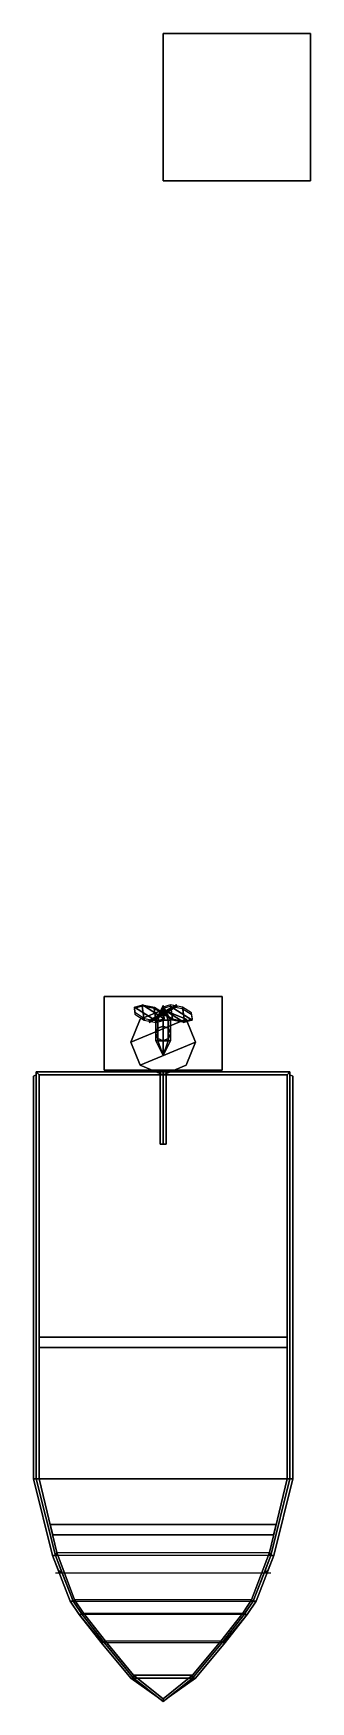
# Model space of a CAD drawing. Header units: millimetres. Extents: x -0.9 to 1, y -2.4 to 8.9.
import ezdxf

# ---------------------------------------------------------------- set-up
doc = ezdxf.new("R2010")
doc.units = ezdxf.units.MM
for name, color, linetype in [('propeller', 1, 'Continuous'), ('ribs', 2, 'Continuous'), ('tmp', 4, 'Continuous')]:
    doc.layers.add(name, color=color, linetype=linetype)

msp = doc.modelspace()

# ---------------------------------------------------------------- linework, layer by layer
for points in [[(1, 8.92, -1.27), (1, 8.92, -2.27), (0, 8.92, -2.27), (0, 8.92, -1.27)], [(1, 8.92, -2.27), (1, 7.92, -2.27), (0, 7.92, -2.27), (0, 8.92, -2.27)], [(0, 8.92, -2.27), (0, 7.92, -2.27), (0, 7.92, -1.27), (0, 8.92, -1.27)], [(0, 8.92, -1.27), (0, 7.92, -1.27), (1, 7.92, -1.27), (1, 8.92, -1.27)], [(1, 7.92, -1.27), (1, 7.92, -2.27), (1, 8.92, -2.27), (1, 8.92, -1.27)], [(0, 7.92, -1.27), (0, 7.92, -2.27), (1, 7.92, -2.27), (1, 7.92, -1.27)], [(-0.4, 2.39, 0.89), (-0.4, 1.89, 0.89), (-0.4, 1.89, 1.07), (-0.4, 2.39, 1.07)], [(0.4, 2.39, 1.07), (0.4, 2.39, 0.89), (-0.4, 2.39, 0.89), (-0.4, 2.39, 1.07)], [(0.4, 2.39, 0.89), (0.4, 1.89, 0.89), (-0.4, 1.89, 0.89), (-0.4, 2.39, 0.89)], [(-0.4, 2.39, 1.07), (-0.4, 1.89, 1.07), (0.4, 1.89, 1.07), (0.4, 2.39, 1.07)], [(0.4, 1.89, 1.07), (0.4, 1.89, 0.89), (0.4, 2.39, 0.89), (0.4, 2.39, 1.07)], [(0, 2.3, 1.12), (-0.156, 2.236, 1.12), (-0.22, 2.08, 1.12), (0.156, 2.236, 1.12)], [(0, 2.3, 1.07), (-0.156, 2.236, 1.07), (-0.156, 2.236, 1.12), (0, 2.3, 1.12)], [(0.156, 2.236, 1.07), (0, 2.3, 1.07), (0, 2.3, 1.12), (0.156, 2.236, 1.12)], [(-0.156, 2.236, 1.07), (-0.22, 2.08, 1.07), (-0.22, 2.08, 1.12), (-0.156, 2.236, 1.12)], [(0.156, 2.236, 1.12), (-0.22, 2.08, 1.12), (-0.156, 1.924, 1.12), (0.22, 2.08, 1.12)], [(-0.035, 2.09, -0.275), (-0.05, 2.09, -0.24), (-0.05, 2.23, -0.24), (-0.035, 2.23, -0.275)], [(-0.05, 2.09, -0.24), (-0.035, 2.09, -0.205), (-0.035, 2.23, -0.205), (-0.05, 2.23, -0.24)], [(-0.035, 2.175, -0.205), (-0.05, 2.14, -0.24), (-0.05, 2.14, 0.89), (-0.035, 2.175, 0.89)], [(0, 2.09, -0.29), (-0.035, 2.09, -0.275), (-0.035, 2.23, -0.275), (0, 2.23, -0.29)], [(-0.035, 2.09, -0.205), (0, 2.09, -0.19), (0, 2.23, -0.19), (-0.035, 2.23, -0.205)], [(0, 2.19, -0.19), (-0.035, 2.175, -0.205), (-0.035, 2.175, 0.89), (0, 2.19, 0.89)], [(0.035, 2.09, -0.275), (0, 2.09, -0.29), (0, 2.23, -0.29), (0.035, 2.23, -0.275)], [(0, 2.09, -0.19), (0.035, 2.09, -0.205), (0.035, 2.23, -0.205), (0, 2.23, -0.19)], [(0.035, 2.175, -0.205), (0, 2.19, -0.19), (0, 2.19, 0.89), (0.035, 2.175, 0.89)], [(0.05, 2.09, -0.24), (0.035, 2.09, -0.275), (0.035, 2.23, -0.275), (0.05, 2.23, -0.24)], [(0.035, 2.09, -0.205), (0.05, 2.09, -0.24), (0.05, 2.23, -0.24), (0.035, 2.23, -0.205)], [(0.05, 2.14, -0.24), (0.035, 2.175, -0.205), (0.035, 2.175, 0.89), (0.05, 2.14, 0.89)], [(0.22, 2.08, 1.07), (0.156, 2.236, 1.07), (0.156, 2.236, 1.12), (0.22, 2.08, 1.12)], [(-0.22, 2.08, 1.07), (-0.156, 1.924, 1.07), (-0.156, 1.924, 1.12), (-0.22, 2.08, 1.12)], [(0.22, 2.08, 1.12), (-0.156, 1.924, 1.12), (0, 1.86, 1.12), (0.156, 1.924, 1.12)], [(-0.05, 2.14, -0.24), (-0.035, 2.105, -0.205), (-0.035, 2.105, 0.89), (-0.05, 2.14, 0.89)], [(-0.035, 2.09, -0.205), (-0.05, 2.09, -0.24), (0, 1.99, -0.24)], [(-0.05, 2.09, -0.24), (-0.035, 2.09, -0.275), (0, 1.99, -0.24)], [(-0.035, 2.105, -0.205), (0, 2.09, -0.19), (0, 2.09, 0.89), (-0.035, 2.105, 0.89)], [(0, 2.09, -0.19), (-0.035, 2.09, -0.205), (0, 1.99, -0.24)], [(-0.035, 2.09, -0.275), (0, 2.09, -0.29), (0, 1.99, -0.24)], [(0, 2.09, -0.19), (0.035, 2.105, -0.205), (0.035, 2.105, 0.89), (0, 2.09, 0.89)], [(0.05, 2.09, -0.24), (0.035, 2.09, -0.205), (0, 1.99, -0.24)], [(0.035, 2.09, -0.205), (0, 2.09, -0.19), (0, 1.99, -0.24)], [(0, 2.09, -0.29), (0.035, 2.09, -0.275), (0, 1.99, -0.24)], [(0.035, 2.09, -0.275), (0.05, 2.09, -0.24), (0, 1.99, -0.24)], [(0.035, 2.105, -0.205), (0.05, 2.14, -0.24), (0.05, 2.14, 0.89), (0.035, 2.105, 0.89)], [(0.156, 1.924, 1.07), (0.22, 2.08, 1.07), (0.22, 2.08, 1.12), (0.156, 1.924, 1.12)], [(-0.156, 1.924, 1.07), (0, 1.86, 1.07), (0, 1.86, 1.12), (-0.156, 1.924, 1.12)], [(0, 1.86, 1.07), (0.156, 1.924, 1.07), (0.156, 1.924, 1.12), (0, 1.86, 1.12)], [(0.86, 1.88, 0.02), (0.86, -0.88, 0.02), (-0.86, -0.88, 0.02), (-0.86, 1.88, 0.02)], [(-0.86, 1.86, 0.84), (-0.86, -0.88, 0.84), (-0.86, -0.88, 0.88), (-0.86, 1.88, 0.88)], [(-0.84, 1.86, 0.88), (-0.84, 1.86, 0.04), (-0.86, 1.88, 0.02), (-0.86, 1.88, 0.88)], [(-0.86, 1.88, 0.88), (-0.86, -0.88, 0.88), (-0.84, -0.88, 0.88), (-0.84, 1.86, 0.88)], [(-0.86, 1.88, 0.88), (-0.86, 1.88, 0.02), (-0.84, 1.86, 0.04), (-0.84, 1.86, 0.88)], [(0.86, 1.88, 0.88), (0.86, 1.88, 0.02), (-0.86, 1.88, 0.02), (-0.86, 1.88, 0.88)], [(-0.84, 1.86, 0.88), (0.84, 1.86, 0.88), (0.86, 1.88, 0.88), (-0.86, 1.88, 0.88)], [(-0.86, 1.88, 0.02), (-0.86, -0.88, 0.02), (-0.86, -0.88, 0.24), (-0.86, 1.86, 0.24)], [(-0.86, 1.88, 0.02), (-0.86, 1.86, 0.24), (-0.86, 1.86, 0.84), (-0.86, 1.88, 0.88)], [(-0.86, 1.86, 0.58), (-0.86, -0.88, 0.58), (-0.86, -0.88, 0.77), (-0.86, 1.86, 0.77)], [(-0.86, 1.86, 0.31), (-0.86, -0.88, 0.31), (-0.86, -0.88, 0.51), (-0.86, 1.86, 0.51)], [(-0.84, 1.86, 0.04), (-0.84, -0.88, 0.04), (0.84, -0.88, 0.04), (0.84, 1.86, 0.04)], [(-0.84, -0.88, 0.88), (-0.84, -0.88, 0.04), (-0.84, 1.86, 0.04), (-0.84, 1.86, 0.88)], [(-0.84, 1.86, 0.04), (0.84, 1.86, 0.04), (0.84, 1.86, 0.88), (-0.84, 1.86, 0.88)], [(-0.4, 1.89, 1.07), (-0.4, 1.89, 0.89), (0.4, 1.89, 0.89), (0.4, 1.89, 1.07)], [(0, 1.89, 0.96), (-0.02, 1.89, 0.94), (-0.02, 1.39, 0.94), (0, 1.39, 0.96)], [(-0.02, 1.89, 0.94), (0, 1.89, 0.92), (0, 1.39, 0.92), (-0.02, 1.39, 0.94)], [(0.02, 1.89, 0.94), (0, 1.89, 0.96), (0, 1.39, 0.96), (0.02, 1.39, 0.94)], [(0, 1.89, 0.92), (0.02, 1.89, 0.94), (0.02, 1.39, 0.94), (0, 1.39, 0.92)], [(0.86, 1.88, 0.88), (0.86, 1.88, 0.02), (0.84, 1.86, 0.04), (0.84, 1.86, 0.88)], [(0.84, 1.86, 0.88), (0.84, -0.88, 0.88), (0.86, -0.88, 0.88), (0.86, 1.88, 0.88)], [(0.84, 1.86, 0.04), (0.84, -0.88, 0.04), (0.84, -0.88, 0.88), (0.84, 1.86, 0.88)], [(0.86, -0.88, 0.88), (0.86, -0.88, 0.84), (0.86, 1.86, 0.84), (0.86, 1.88, 0.88)], [(0.86, -0.88, 0.24), (0.86, -0.88, 0.02), (0.86, 1.88, 0.02), (0.86, 1.86, 0.24)], [(0.86, 1.86, 0.84), (0.86, 1.86, 0.24), (0.86, 1.88, 0.02), (0.86, 1.88, 0.88)], [(0.86, -0.88, 0.77), (0.86, -0.88, 0.58), (0.86, 1.86, 0.58), (0.86, 1.86, 0.77)], [(0.86, -0.88, 0.51), (0.86, -0.88, 0.31), (0.86, 1.86, 0.31), (0.86, 1.86, 0.51)], [(0, 1.39, 0.96), (-0.02, 1.39, 0.94), (0, 1.39, 0.92), (0.02, 1.39, 0.94)], [(0.84, 0.08, 0.88), (0.84, 0.08, 0.86), (-0.84, 0.08, 0.86), (-0.84, 0.08, 0.88)], [(0.84, 0.08, 0.86), (0.84, 0.01, 0.86), (-0.84, 0.01, 0.86), (-0.84, 0.08, 0.86)], [(-0.84, 0.08, 0.88), (-0.84, 0.01, 0.88), (0.84, 0.01, 0.88), (0.84, 0.08, 0.88)], [(-0.84, 0.01, 0.88), (-0.84, 0.01, 0.86), (0.84, 0.01, 0.86), (0.84, 0.01, 0.88)], [(-0.73, -1.4, 0.15), (-0.86, -0.88, 0.02), (0.86, -0.88, 0.02), (0.73, -1.4, 0.15)], [(-0.86, -0.88, 0.84), (-0.73, -1.4, 0.84), (-0.73, -1.4, 0.88), (-0.86, -0.88, 0.88)], [(-0.86, -0.88, 0.88), (-0.73, -1.4, 0.88), (-0.72, -1.38, 0.88), (-0.84, -0.88, 0.88)], [(-0.86, -0.88, 0.58), (-0.73, -1.4, 0.58), (-0.73, -1.4, 0.77), (-0.86, -0.88, 0.77)], [(-0.86, -0.88, 0.31), (-0.73, -1.4, 0.31), (-0.73, -1.4, 0.51), (-0.86, -0.88, 0.51)], [(-0.86, -0.88, 0.02), (-0.73, -1.4, 0.15), (-0.73, -1.4, 0.24), (-0.86, -0.88, 0.24)], [(0.72, -1.38, 0.16), (0.84, -0.88, 0.04), (-0.84, -0.88, 0.04), (-0.72, -1.38, 0.16)], [(-0.72, -1.38, 0.88), (-0.72, -1.38, 0.16), (-0.84, -0.88, 0.04), (-0.84, -0.88, 0.88)], [(0.84, -0.88, 0.04), (0.72, -1.38, 0.16), (0.72, -1.38, 0.88), (0.84, -0.88, 0.88)], [(0.84, -0.88, 0.88), (0.72, -1.38, 0.88), (0.73, -1.4, 0.88), (0.86, -0.88, 0.88)], [(0.73, -1.4, 0.88), (0.73, -1.4, 0.84), (0.86, -0.88, 0.84), (0.86, -0.88, 0.88)], [(0.73, -1.4, 0.77), (0.73, -1.4, 0.58), (0.86, -0.88, 0.58), (0.86, -0.88, 0.77)], [(0.73, -1.4, 0.51), (0.73, -1.4, 0.31), (0.86, -0.88, 0.31), (0.86, -0.88, 0.51)], [(0.73, -1.4, 0.24), (0.73, -1.4, 0.15), (0.86, -0.88, 0.02), (0.86, -0.88, 0.24)], [(0.766, -1.19, 0.88), (0.766, -1.19, 0.86), (-0.766, -1.19, 0.86), (-0.766, -1.19, 0.88)], [(0.766, -1.19, 0.86), (0.749, -1.26, 0.86), (-0.749, -1.26, 0.86), (-0.766, -1.19, 0.86)], [(-0.766, -1.19, 0.88), (-0.749, -1.26, 0.88), (0.749, -1.26, 0.88), (0.766, -1.19, 0.88)], [(-0.749, -1.26, 0.88), (-0.749, -1.26, 0.86), (0.749, -1.26, 0.86), (0.749, -1.26, 0.88)], [(-0.73, -1.4, 0.88), (-0.61, -1.71, 0.88), (-0.6, -1.7, 0.88), (-0.72, -1.38, 0.88)], [(-0.73, -1.4, 0.15), (-0.61, -1.71, 0.27), (0.61, -1.71, 0.27), (0.73, -1.4, 0.15)], [(-0.73, -1.4, 0.84), (-0.61, -1.71, 0.84), (-0.61, -1.71, 0.88), (-0.73, -1.4, 0.88)], [(-0.73, -1.4, 0.58), (-0.61, -1.71, 0.58), (-0.61, -1.71, 0.77), (-0.73, -1.4, 0.77)], [(-0.73, -1.4, 0.31), (-0.684, -1.52, 0.31), (-0.61, -1.71, 0.51), (-0.73, -1.4, 0.51)], [(-0.73, -1.4, 0.15), (-0.684, -1.52, 0.24), (-0.684, -1.52, 0.24), (-0.73, -1.4, 0.24)], [(-0.73, -1.4, 0.15), (-0.61, -1.71, 0.27), (-0.61, -1.71, 0.27), (-0.684, -1.52, 0.24)], [(0.72, -1.38, 0.16), (0.6, -1.7, 0.28), (-0.6, -1.7, 0.28), (-0.72, -1.38, 0.16)], [(-0.6, -1.7, 0.88), (-0.6, -1.7, 0.28), (-0.72, -1.38, 0.16), (-0.72, -1.38, 0.88)], [(0.72, -1.38, 0.16), (0.6, -1.7, 0.28), (0.6, -1.7, 0.88), (0.72, -1.38, 0.88)], [(0.72, -1.38, 0.88), (0.6, -1.7, 0.88), (0.61, -1.71, 0.88), (0.73, -1.4, 0.88)], [(0.61, -1.71, 0.88), (0.61, -1.71, 0.84), (0.73, -1.4, 0.84), (0.73, -1.4, 0.88)], [(0.61, -1.71, 0.77), (0.61, -1.71, 0.58), (0.73, -1.4, 0.58), (0.73, -1.4, 0.77)], [(0.61, -1.71, 0.51), (0.684, -1.52, 0.31), (0.73, -1.4, 0.31), (0.73, -1.4, 0.51)], [(0.61, -1.71, 0.27), (0.73, -1.4, 0.15), (0.73, -1.4, 0.15), (0.684, -1.52, 0.24)], [(0.684, -1.52, 0.24), (0.73, -1.4, 0.15), (0.73, -1.4, 0.15), (0.73, -1.4, 0.24)], [(-0.684, -1.52, 0.24), (-0.61, -1.71, 0.27), (-0.61, -1.71, 0.51), (-0.684, -1.52, 0.31)], [(0.61, -1.71, 0.51), (0.61, -1.71, 0.27), (0.684, -1.52, 0.24), (0.684, -1.52, 0.31)], [(-0.61, -1.71, 0.88), (-0.55, -1.8, 0.88), (-0.54, -1.79, 0.88), (-0.6, -1.7, 0.88)], [(-0.55, -1.8, 0.33), (-0.61, -1.71, 0.27), (0.61, -1.71, 0.27), (0.55, -1.8, 0.33)], [(-0.61, -1.71, 0.84), (-0.55, -1.8, 0.84), (-0.55, -1.8, 0.88), (-0.61, -1.71, 0.88)], [(-0.61, -1.71, 0.58), (-0.55, -1.8, 0.58), (-0.55, -1.8, 0.77), (-0.61, -1.71, 0.77)], [(-0.61, -1.71, 0.27), (-0.55, -1.8, 0.33), (-0.55, -1.8, 0.51), (-0.61, -1.71, 0.51)], [(0.54, -1.79, 0.34), (0.6, -1.7, 0.28), (-0.6, -1.7, 0.28), (-0.54, -1.79, 0.34)], [(-0.54, -1.79, 0.88), (-0.54, -1.79, 0.34), (-0.6, -1.7, 0.28), (-0.6, -1.7, 0.88)], [(-0.55, -1.8, 0.88), (-0.4, -1.99, 0.88), (-0.39, -1.98, 0.88), (-0.54, -1.79, 0.88)], [(-0.55, -1.8, 0.33), (-0.4, -1.99, 0.48), (0.4, -1.99, 0.48), (0.55, -1.8, 0.33)], [(-0.55, -1.8, 0.84), (-0.4, -1.99, 0.84), (-0.4, -1.99, 0.88), (-0.55, -1.8, 0.88)], [(-0.55, -1.8, 0.58), (-0.4, -1.99, 0.58), (-0.4, -1.99, 0.77), (-0.55, -1.8, 0.77)], [(-0.55, -1.8, 0.33), (-0.4, -1.99, 0.48), (-0.4, -1.99, 0.51), (-0.55, -1.8, 0.51)], [(0.54, -1.79, 0.34), (0.39, -1.98, 0.49), (-0.39, -1.98, 0.49), (-0.54, -1.79, 0.34)], [(-0.39, -1.98, 0.88), (-0.39, -1.98, 0.49), (-0.54, -1.79, 0.34), (-0.54, -1.79, 0.88)], [(0.54, -1.79, 0.34), (0.39, -1.98, 0.49), (0.39, -1.98, 0.88), (0.54, -1.79, 0.88)], [(0.54, -1.79, 0.88), (0.39, -1.98, 0.88), (0.4, -1.99, 0.88), (0.55, -1.8, 0.88)], [(0.4, -1.99, 0.88), (0.4, -1.99, 0.84), (0.55, -1.8, 0.84), (0.55, -1.8, 0.88)], [(0.4, -1.99, 0.77), (0.4, -1.99, 0.58), (0.55, -1.8, 0.58), (0.55, -1.8, 0.77)], [(0.4, -1.99, 0.51), (0.4, -1.99, 0.48), (0.55, -1.8, 0.33), (0.55, -1.8, 0.51)], [(0.6, -1.7, 0.28), (0.54, -1.79, 0.34), (0.54, -1.79, 0.88), (0.6, -1.7, 0.88)], [(0.6, -1.7, 0.88), (0.54, -1.79, 0.88), (0.55, -1.8, 0.88), (0.61, -1.71, 0.88)], [(0.55, -1.8, 0.88), (0.55, -1.8, 0.84), (0.61, -1.71, 0.84), (0.61, -1.71, 0.88)], [(0.55, -1.8, 0.77), (0.55, -1.8, 0.58), (0.61, -1.71, 0.58), (0.61, -1.71, 0.77)], [(0.55, -1.8, 0.51), (0.55, -1.8, 0.33), (0.61, -1.71, 0.27), (0.61, -1.71, 0.51)], [(-0.4, -1.99, 0.88), (-0.2, -2.23, 0.88), (-0.2, -2.21, 0.88), (-0.39, -1.98, 0.88)], [(-0.2, -2.23, 0.68), (-0.4, -1.99, 0.48), (0.4, -1.99, 0.48), (0.2, -2.23, 0.68)], [(-0.4, -1.99, 0.84), (-0.2, -2.23, 0.84), (-0.2, -2.23, 0.88), (-0.4, -1.99, 0.88)], [(-0.4, -1.99, 0.48), (-0.2, -2.23, 0.68), (-0.2, -2.23, 0.77), (-0.4, -1.99, 0.77)], [(0.2, -2.21, 0.68), (0.39, -1.98, 0.49), (-0.39, -1.98, 0.49), (-0.2, -2.21, 0.68)], [(-0.2, -2.21, 0.88), (-0.2, -2.21, 0.68), (-0.39, -1.98, 0.49), (-0.39, -1.98, 0.88)], [(0.39, -1.98, 0.49), (0.2, -2.21, 0.68), (0.2, -2.21, 0.88), (0.39, -1.98, 0.88)], [(0.39, -1.98, 0.88), (0.2, -2.21, 0.88), (0.2, -2.23, 0.88), (0.4, -1.99, 0.88)], [(0.2, -2.23, 0.88), (0.2, -2.23, 0.84), (0.4, -1.99, 0.84), (0.4, -1.99, 0.88)], [(0.2, -2.23, 0.77), (0.2, -2.23, 0.68), (0.4, -1.99, 0.48), (0.4, -1.99, 0.77)], [(0, -2.37, 0.88), (0.2, -2.21, 0.68), (-0.2, -2.21, 0.68), (0, -2.37, 0.88)], [(0, -2.37, 0.88), (0, -2.37, 0.88), (-0.2, -2.21, 0.68), (-0.2, -2.21, 0.88)], [(-0.2, -2.23, 0.88), (0, -2.39, 0.88), (0, -2.37, 0.88), (-0.2, -2.21, 0.88)], [(0, -2.39, 0.88), (-0.2, -2.23, 0.68), (0.2, -2.23, 0.68), (0, -2.39, 0.88)], [(-0.2, -2.23, 0.84), (-0.04, -2.358, 0.84), (0, -2.39, 0.88), (-0.2, -2.23, 0.88)], [(-0.2, -2.23, 0.68), (-0.11, -2.302, 0.77), (-0.11, -2.302, 0.77), (-0.2, -2.23, 0.77)], [(0.2, -2.21, 0.68), (0, -2.37, 0.88), (0, -2.37, 0.88), (0.2, -2.21, 0.88)], [(0.2, -2.21, 0.88), (0, -2.37, 0.88), (0, -2.39, 0.88), (0.2, -2.23, 0.88)], [(0.2, -2.23, 0.88), (0, -2.39, 0.88), (0.04, -2.358, 0.84), (0.2, -2.23, 0.84)], [(0.11, -2.302, 0.77), (0.11, -2.302, 0.77), (0.2, -2.23, 0.68), (0.2, -2.23, 0.77)]]:
    msp.add_3dface(points)
at = {"layer": 'propeller'}
for points in [[(-0.129, 2.231, -0.392), (-0.143, 2.325, -0.212), (-0.196, 2.309, -0.276), (-0.191, 2.27, -0.35)], [(-0.045, 2.224, -0.382), (-0.194, 2.318, -0.28), (-0.14, 2.334, -0.217), (0.008, 2.24, -0.319)], [(-0.126, 2.24, -0.397), (-0.188, 2.279, -0.354), (-0.194, 2.318, -0.28), (-0.045, 2.224, -0.382)], [(-0.048, 2.215, -0.378), (-0.062, 2.309, -0.198), (-0.143, 2.325, -0.212), (-0.129, 2.231, -0.392)], [(0.008, 2.24, -0.319), (-0.14, 2.334, -0.217), (-0.059, 2.318, -0.202), (0.003, 2.279, -0.244)], [(-0.1, 2.224, -0.13), (0.062, 2.318, -0.052), (0.09, 2.334, -0.13), (-0.072, 2.24, -0.208)], [(-0.072, 2.24, -0.052), (-0.005, 2.279, -0.02), (0.062, 2.318, -0.052), (-0.1, 2.224, -0.13)], [(-0.095, 2.215, -0.13), (0.067, 2.309, -0.208), (0.095, 2.325, -0.13), (-0.067, 2.231, -0.052)], [(-0.067, 2.231, -0.208), (0, 2.27, -0.24), (0.067, 2.309, -0.208), (-0.095, 2.215, -0.13)], [(-0.072, 2.24, -0.208), (0.09, 2.334, -0.13), (0.062, 2.318, -0.208), (-0.005, 2.279, -0.24)], [(-0.067, 2.231, -0.052), (0.095, 2.325, -0.13), (0.067, 2.309, -0.052), (0, 2.27, -0.02)], [(0.006, 2.231, -0.314), (0, 2.27, -0.24), (-0.062, 2.309, -0.198), (-0.048, 2.215, -0.378)], [(-0.035, 2.23, -0.275), (-0.05, 2.23, -0.24), (0, 2.33, -0.24)], [(-0.05, 2.23, -0.24), (-0.035, 2.23, -0.205), (0, 2.33, -0.24)], [(0, 2.23, -0.29), (-0.035, 2.23, -0.275), (0, 2.33, -0.24)], [(-0.035, 2.23, -0.205), (0, 2.23, -0.19), (0, 2.33, -0.24)], [(0.143, 2.215, -0.212), (-0.006, 2.309, -0.314), (0.048, 2.325, -0.378), (0.196, 2.231, -0.276)], [(0.062, 2.231, -0.198), (0, 2.27, -0.24), (-0.006, 2.309, -0.314), (0.143, 2.215, -0.212)], [(0.064, 2.24, -0.193), (0.05, 2.334, -0.373), (-0.003, 2.318, -0.31), (0.003, 2.279, -0.236)], [(0.035, 2.23, -0.275), (0, 2.23, -0.29), (0, 2.33, -0.24)], [(0.05, 2.23, -0.24), (0.035, 2.23, -0.275), (0, 2.33, -0.24)], [(0, 2.23, -0.19), (0.035, 2.23, -0.205), (0, 2.33, -0.24)], [(0.035, 2.23, -0.205), (0.05, 2.23, -0.24), (0, 2.33, -0.24)], [(0.196, 2.231, -0.276), (0.048, 2.325, -0.378), (0.129, 2.309, -0.392), (0.191, 2.27, -0.35)], [(0.145, 2.224, -0.208), (0.131, 2.318, -0.388), (0.05, 2.334, -0.373), (0.064, 2.24, -0.193)], [(0.199, 2.24, -0.271), (0.193, 2.279, -0.346), (0.131, 2.318, -0.388), (0.145, 2.224, -0.208)]]:
    msp.add_3dface(points, dxfattribs=at)
at = {"layer": 'ribs'}
for points in [[(-0.88, 1.85, 0.52), (-0.88, 1.85, 0.57), (-0.86, 1.86, 0.58), (-0.86, 1.86, 0.51)], [(-0.86, 1.86, 0.51), (-0.86, -0.88, 0.51), (-0.88, -0.88, 0.52), (-0.88, 1.85, 0.52)], [(-0.88, 1.85, 0.57), (-0.88, -0.88, 0.57), (-0.86, -0.88, 0.58), (-0.86, 1.86, 0.58)], [(-0.88, 1.85, 0.25), (-0.88, 1.85, 0.3), (-0.86, 1.86, 0.31), (-0.86, 1.86, 0.24)], [(-0.88, 1.85, 0.3), (-0.88, -0.88, 0.3), (-0.86, -0.88, 0.31), (-0.86, 1.86, 0.31)], [(-0.86, 1.86, 0.24), (-0.86, -0.88, 0.24), (-0.88, -0.88, 0.25), (-0.88, 1.85, 0.25)], [(-0.86, 1.86, 0.77), (-0.86, -0.88, 0.77), (-0.88, -0.88, 0.78), (-0.88, 1.85, 0.78)], [(-0.88, 1.85, 0.83), (-0.88, -0.88, 0.83), (-0.86, -0.88, 0.84), (-0.86, 1.86, 0.84)], [(-0.88, 1.85, 0.78), (-0.88, 1.85, 0.83), (-0.86, 1.86, 0.84), (-0.86, 1.86, 0.77)], [(-0.88, -0.88, 0.52), (-0.88, -0.88, 0.57), (-0.88, 1.85, 0.57), (-0.88, 1.85, 0.52)], [(-0.88, -0.88, 0.25), (-0.88, -0.88, 0.3), (-0.88, 1.85, 0.3), (-0.88, 1.85, 0.25)], [(-0.88, -0.88, 0.78), (-0.88, -0.88, 0.83), (-0.88, 1.85, 0.83), (-0.88, 1.85, 0.78)], [(0.86, 1.86, 0.58), (0.86, -0.88, 0.58), (0.88, -0.88, 0.57), (0.88, 1.85, 0.57)], [(0.88, 1.85, 0.57), (0.88, 1.85, 0.52), (0.86, 1.86, 0.51), (0.86, 1.86, 0.58)], [(0.88, 1.85, 0.52), (0.88, -0.88, 0.52), (0.86, -0.88, 0.51), (0.86, 1.86, 0.51)], [(0.88, 1.85, 0.3), (0.88, 1.85, 0.25), (0.86, 1.86, 0.24), (0.86, 1.86, 0.31)], [(0.88, 1.85, 0.25), (0.88, -0.88, 0.25), (0.86, -0.88, 0.24), (0.86, 1.86, 0.24)], [(0.86, 1.86, 0.31), (0.86, -0.88, 0.31), (0.88, -0.88, 0.3), (0.88, 1.85, 0.3)], [(0.88, 1.85, 0.78), (0.88, -0.88, 0.78), (0.86, -0.88, 0.77), (0.86, 1.86, 0.77)], [(0.86, 1.86, 0.84), (0.86, -0.88, 0.84), (0.88, -0.88, 0.83), (0.88, 1.85, 0.83)], [(0.88, 1.85, 0.83), (0.88, 1.85, 0.78), (0.86, 1.86, 0.77), (0.86, 1.86, 0.84)], [(0.88, -0.88, 0.57), (0.88, -0.88, 0.52), (0.88, 1.85, 0.52), (0.88, 1.85, 0.57)], [(0.88, -0.88, 0.3), (0.88, -0.88, 0.25), (0.88, 1.85, 0.25), (0.88, 1.85, 0.3)], [(0.88, -0.88, 0.83), (0.88, -0.88, 0.78), (0.88, 1.85, 0.78), (0.88, 1.85, 0.83)], [(-0.75, -1.4, 0.52), (-0.75, -1.4, 0.57), (-0.88, -0.88, 0.57), (-0.88, -0.88, 0.52)], [(-0.86, -0.88, 0.51), (-0.73, -1.4, 0.51), (-0.75, -1.4, 0.52), (-0.88, -0.88, 0.52)], [(-0.88, -0.88, 0.57), (-0.75, -1.4, 0.57), (-0.73, -1.4, 0.58), (-0.86, -0.88, 0.58)], [(-0.75, -1.4, 0.25), (-0.75, -1.4, 0.3), (-0.88, -0.88, 0.3), (-0.88, -0.88, 0.25)], [(-0.88, -0.88, 0.3), (-0.75, -1.4, 0.3), (-0.73, -1.4, 0.31), (-0.86, -0.88, 0.31)], [(-0.86, -0.88, 0.24), (-0.73, -1.4, 0.24), (-0.75, -1.4, 0.25), (-0.88, -0.88, 0.25)], [(-0.75, -1.4, 0.78), (-0.75, -1.4, 0.83), (-0.88, -0.88, 0.83), (-0.88, -0.88, 0.78)], [(-0.88, -0.88, 0.83), (-0.75, -1.4, 0.83), (-0.73, -1.4, 0.84), (-0.86, -0.88, 0.84)], [(-0.86, -0.88, 0.77), (-0.73, -1.4, 0.77), (-0.75, -1.4, 0.78), (-0.88, -0.88, 0.78)], [(0.88, -0.88, 0.52), (0.75, -1.4, 0.52), (0.73, -1.4, 0.51), (0.86, -0.88, 0.51)], [(0.86, -0.88, 0.58), (0.73, -1.4, 0.58), (0.75, -1.4, 0.57), (0.88, -0.88, 0.57)], [(0.88, -0.88, 0.25), (0.75, -1.4, 0.25), (0.73, -1.4, 0.24), (0.86, -0.88, 0.24)], [(0.86, -0.88, 0.31), (0.73, -1.4, 0.31), (0.75, -1.4, 0.3), (0.88, -0.88, 0.3)], [(0.88, -0.88, 0.78), (0.75, -1.4, 0.78), (0.73, -1.4, 0.77), (0.86, -0.88, 0.77)], [(0.86, -0.88, 0.84), (0.73, -1.4, 0.84), (0.75, -1.4, 0.83), (0.88, -0.88, 0.83)], [(0.75, -1.4, 0.57), (0.75, -1.4, 0.52), (0.88, -0.88, 0.52), (0.88, -0.88, 0.57)], [(0.75, -1.4, 0.3), (0.75, -1.4, 0.25), (0.88, -0.88, 0.25), (0.88, -0.88, 0.3)], [(0.75, -1.4, 0.83), (0.75, -1.4, 0.78), (0.88, -0.88, 0.78), (0.88, -0.88, 0.83)], [(-0.63, -1.71, 0.52), (-0.63, -1.71, 0.57), (-0.75, -1.4, 0.57), (-0.75, -1.4, 0.52)], [(-0.73, -1.4, 0.51), (-0.61, -1.71, 0.51), (-0.63, -1.71, 0.52), (-0.75, -1.4, 0.52)], [(-0.75, -1.4, 0.57), (-0.63, -1.71, 0.57), (-0.61, -1.71, 0.58), (-0.73, -1.4, 0.58)], [(-0.71, -1.5, 0.25), (-0.71, -1.5, 0.3), (-0.75, -1.4, 0.3), (-0.75, -1.4, 0.25)], [(-0.75, -1.4, 0.3), (-0.71, -1.5, 0.3), (-0.684, -1.52, 0.31), (-0.73, -1.4, 0.31)], [(-0.73, -1.4, 0.24), (-0.684, -1.52, 0.24), (-0.71, -1.5, 0.25), (-0.75, -1.4, 0.25)], [(-0.63, -1.71, 0.78), (-0.63, -1.71, 0.83), (-0.75, -1.4, 0.83), (-0.75, -1.4, 0.78)], [(-0.75, -1.4, 0.83), (-0.63, -1.71, 0.83), (-0.61, -1.71, 0.84), (-0.73, -1.4, 0.84)], [(-0.73, -1.4, 0.77), (-0.61, -1.71, 0.77), (-0.63, -1.71, 0.78), (-0.75, -1.4, 0.78)], [(0.75, -1.4, 0.52), (0.63, -1.71, 0.52), (0.61, -1.71, 0.51), (0.73, -1.4, 0.51)], [(0.73, -1.4, 0.58), (0.61, -1.71, 0.58), (0.63, -1.71, 0.57), (0.75, -1.4, 0.57)], [(0.75, -1.4, 0.78), (0.63, -1.71, 0.78), (0.61, -1.71, 0.77), (0.73, -1.4, 0.77)], [(0.73, -1.4, 0.84), (0.61, -1.71, 0.84), (0.63, -1.71, 0.83), (0.75, -1.4, 0.83)], [(0.63, -1.71, 0.57), (0.63, -1.71, 0.52), (0.75, -1.4, 0.52), (0.75, -1.4, 0.57)], [(0.63, -1.71, 0.83), (0.63, -1.71, 0.78), (0.75, -1.4, 0.78), (0.75, -1.4, 0.83)], [(0.73, -1.4, 0.31), (0.684, -1.52, 0.31), (0.71, -1.5, 0.3), (0.75, -1.4, 0.3)], [(0.75, -1.4, 0.25), (0.71, -1.5, 0.25), (0.684, -1.52, 0.24), (0.73, -1.4, 0.24)], [(0.71, -1.5, 0.3), (0.71, -1.5, 0.25), (0.75, -1.4, 0.25), (0.75, -1.4, 0.3)], [(-0.684, -1.52, 0.24), (-0.684, -1.52, 0.31), (-0.71, -1.5, 0.3), (-0.71, -1.5, 0.25)], [(0.684, -1.52, 0.31), (0.684, -1.52, 0.24), (0.71, -1.5, 0.25), (0.71, -1.5, 0.3)], [(-0.57, -1.8, 0.52), (-0.57, -1.8, 0.57), (-0.63, -1.71, 0.57), (-0.63, -1.71, 0.52)], [(-0.61, -1.71, 0.51), (-0.55, -1.8, 0.51), (-0.57, -1.8, 0.52), (-0.63, -1.71, 0.52)], [(-0.63, -1.71, 0.57), (-0.57, -1.8, 0.57), (-0.55, -1.8, 0.58), (-0.61, -1.71, 0.58)], [(-0.57, -1.8, 0.78), (-0.57, -1.8, 0.83), (-0.63, -1.71, 0.83), (-0.63, -1.71, 0.78)], [(-0.61, -1.71, 0.77), (-0.55, -1.8, 0.77), (-0.57, -1.8, 0.78), (-0.63, -1.71, 0.78)], [(-0.63, -1.71, 0.83), (-0.57, -1.8, 0.83), (-0.55, -1.8, 0.84), (-0.61, -1.71, 0.84)], [(-0.42, -1.98, 0.52), (-0.42, -1.98, 0.57), (-0.57, -1.8, 0.57), (-0.57, -1.8, 0.52)], [(-0.55, -1.8, 0.51), (-0.4, -1.99, 0.51), (-0.42, -1.98, 0.52), (-0.57, -1.8, 0.52)], [(-0.57, -1.8, 0.57), (-0.42, -1.98, 0.57), (-0.4, -1.99, 0.58), (-0.55, -1.8, 0.58)], [(-0.42, -1.99, 0.78), (-0.42, -1.99, 0.83), (-0.57, -1.8, 0.83), (-0.57, -1.8, 0.78)], [(-0.57, -1.8, 0.83), (-0.42, -1.99, 0.83), (-0.4, -1.99, 0.84), (-0.55, -1.8, 0.84)], [(-0.55, -1.8, 0.77), (-0.4, -1.99, 0.77), (-0.42, -1.99, 0.78), (-0.57, -1.8, 0.78)], [(0.57, -1.8, 0.52), (0.42, -1.98, 0.52), (0.4, -1.99, 0.51), (0.55, -1.8, 0.51)], [(0.55, -1.8, 0.58), (0.4, -1.99, 0.58), (0.42, -1.98, 0.57), (0.57, -1.8, 0.57)], [(0.57, -1.8, 0.78), (0.42, -1.99, 0.78), (0.4, -1.99, 0.77), (0.55, -1.8, 0.77)], [(0.55, -1.8, 0.84), (0.4, -1.99, 0.84), (0.42, -1.99, 0.83), (0.57, -1.8, 0.83)], [(0.42, -1.98, 0.57), (0.42, -1.98, 0.52), (0.57, -1.8, 0.52), (0.57, -1.8, 0.57)], [(0.42, -1.99, 0.83), (0.42, -1.99, 0.78), (0.57, -1.8, 0.78), (0.57, -1.8, 0.83)], [(0.63, -1.71, 0.52), (0.57, -1.8, 0.52), (0.55, -1.8, 0.51), (0.61, -1.71, 0.51)], [(0.61, -1.71, 0.58), (0.55, -1.8, 0.58), (0.57, -1.8, 0.57), (0.63, -1.71, 0.57)], [(0.63, -1.71, 0.78), (0.57, -1.8, 0.78), (0.55, -1.8, 0.77), (0.61, -1.71, 0.77)], [(0.61, -1.71, 0.84), (0.55, -1.8, 0.84), (0.57, -1.8, 0.83), (0.63, -1.71, 0.83)], [(0.57, -1.8, 0.57), (0.57, -1.8, 0.52), (0.63, -1.71, 0.52), (0.63, -1.71, 0.57)], [(0.57, -1.8, 0.83), (0.57, -1.8, 0.78), (0.63, -1.71, 0.78), (0.63, -1.71, 0.83)], [(-0.4, -1.99, 0.51), (-0.4, -1.99, 0.58), (-0.42, -1.98, 0.57), (-0.42, -1.98, 0.52)], [(-0.22, -2.23, 0.78), (-0.22, -2.23, 0.83), (-0.42, -1.99, 0.83), (-0.42, -1.99, 0.78)], [(-0.42, -1.99, 0.83), (-0.22, -2.23, 0.83), (-0.2, -2.23, 0.84), (-0.4, -1.99, 0.84)], [(-0.4, -1.99, 0.77), (-0.2, -2.23, 0.77), (-0.22, -2.23, 0.78), (-0.42, -1.99, 0.78)], [(0.4, -1.99, 0.84), (0.2, -2.23, 0.84), (0.22, -2.23, 0.83), (0.42, -1.99, 0.83)], [(0.42, -1.99, 0.78), (0.22, -2.23, 0.78), (0.2, -2.23, 0.77), (0.4, -1.99, 0.77)], [(0.22, -2.23, 0.83), (0.22, -2.23, 0.78), (0.42, -1.99, 0.78), (0.42, -1.99, 0.83)], [(0.4, -1.99, 0.58), (0.4, -1.99, 0.51), (0.42, -1.99, 0.52), (0.42, -1.99, 0.57)], [(-0.11, -2.302, 0.77), (-0.04, -2.358, 0.84), (-0.22, -2.23, 0.83), (-0.22, -2.23, 0.78)], [(-0.22, -2.23, 0.83), (-0.04, -2.358, 0.84), (-0.04, -2.358, 0.84), (-0.2, -2.23, 0.84)], [(-0.2, -2.23, 0.77), (-0.11, -2.302, 0.77), (-0.11, -2.302, 0.77), (-0.22, -2.23, 0.78)], [(0.04, -2.358, 0.84), (0.11, -2.302, 0.77), (0.22, -2.23, 0.78), (0.22, -2.23, 0.83)], [(0.2, -2.23, 0.84), (0.04, -2.358, 0.84), (0.04, -2.358, 0.84), (0.22, -2.23, 0.83)], [(0.22, -2.23, 0.78), (0.11, -2.302, 0.77), (0.11, -2.302, 0.77), (0.2, -2.23, 0.77)]]:
    msp.add_3dface(points, dxfattribs=at)
at = {"layer": 'tmp', "extrusion": (-1, 0, 0)}
for p, q in [((0.73, -1.52, 0.31), (-0.73, -1.52, 0.31)), ((0.73, -1.52, 0.24), (-0.73, -1.52, 0.24))]:
    msp.add_line(p, q, dxfattribs=at)

doc.saveas('drawing.dxf')
